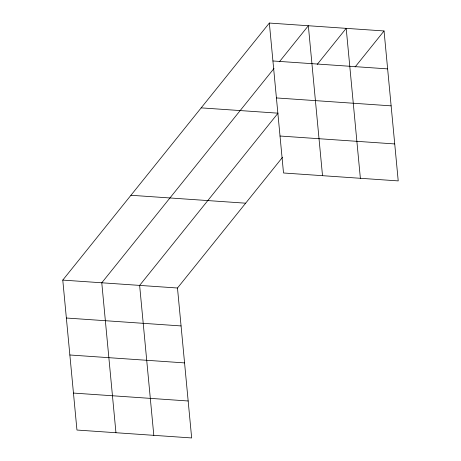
<?xml version="1.0" encoding="UTF-8"?>
<svg xmlns="http://www.w3.org/2000/svg" width="461" height="461" viewBox="0 0 461 461"><rect width="100%" height="100%" fill="white"/><g stroke="black" fill="none" stroke-linecap="round" stroke-linejoin="round"><path stroke-width="0.69" d="M282.57 157.247L177.485 288.01L191.661 437.95L76.952 430.038L62.777 280.098L269.339 23.05L384.048 30.962L398.223 180.902L283.515 172.99L269.339 23.05M274.036 68.43L101.777 282.789L115.953 432.729M279.383 61.78L308.34 25.741L322.516 175.681M317.237 64.39L346.194 28.352L360.369 178.292M355.085 67.001L384.048 30.962M272.924 60.973L387.632 68.885M276.421 97.939L391.124 105.851M201.175 107.874L278.029 113.176L139.631 285.399L153.807 435.34M280.017 136.024L394.725 143.936M130.947 195.274L245.65 203.186M62.777 280.098L177.485 288.01M66.367 318.021L181.069 325.933M69.859 354.987L184.567 362.899M73.46 393.072L188.163 400.984"/></g></svg>
